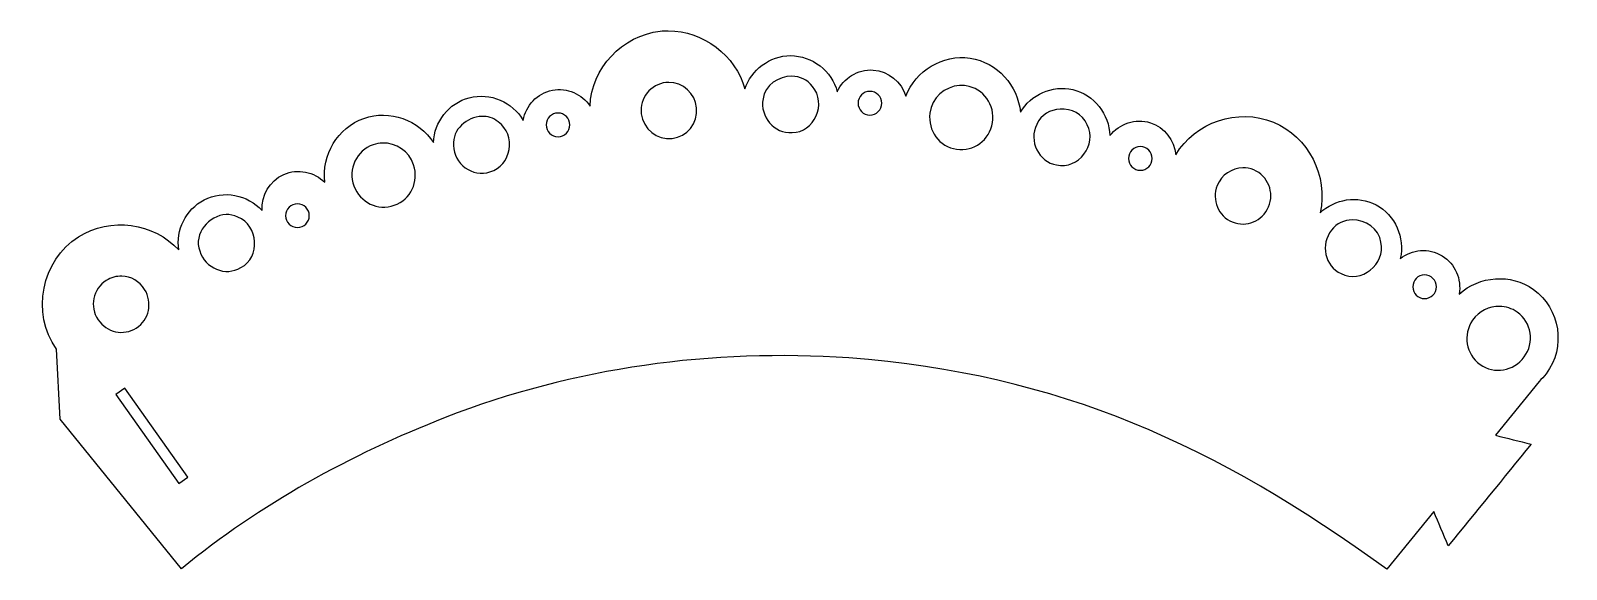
# Model space of a CAD drawing. Header units: centimetres. Extents: x -10 to 10.6, y -3 to 4.3.
import ezdxf

# ---------------------------------------------------------------- set-up
doc = ezdxf.new("R2010")
doc.units = ezdxf.units.CM
doc.header["$MEASUREMENT"] = 0
doc.layers.add('Camada 1', color=7, linetype='Continuous')

msp = doc.modelspace()

# ---------------------------------------------------------------- linework, layer by layer
at = {"layer": 'Camada 1'}
for points, knots in [([(-1.44526, 4.26564), (-1.48116, 4.26569), (-1.51657, 4.26381), (-1.55276, 4.25985), (-1.55276, 4.25985), (-2.06444, 4.20392), (-2.47589, 3.75973), (-2.49452, 3.25525), (-2.49452, 3.25525), (-2.60279, 3.41612), (-2.80112, 3.50735), (-2.99972, 3.46858), (-2.99972, 3.46858), (-3.2043, 3.42863), (-3.3559, 3.26096), (-3.38998, 3.06342), (-3.38998, 3.06342), (-3.53063, 3.30874), (-3.83183, 3.4413), (-4.11428, 3.36769), (-4.11428, 3.36769), (-4.38939, 3.29601), (-4.58177, 3.04207), (-4.59384, 2.76658), (-4.59384, 2.76658), (-4.78728, 3.0677), (-5.17944, 3.21235), (-5.5265, 3.09069), (-5.5265, 3.09069), (-5.87908, 2.96713), (-6.09509, 2.59663), (-6.04905, 2.2341), (-6.04905, 2.2341), (-6.19013, 2.37412), (-6.41201, 2.42232), (-6.60055, 2.33829), (-6.60055, 2.33829), (-6.79124, 2.25331), (-6.90196, 2.05688), (-6.89077, 1.85707), (-6.89077, 1.85707), (-7.08333, 2.06657), (-7.4088, 2.133), (-7.66798, 1.99764), (-7.66798, 1.99764), (-7.91391, 1.86921), (-8.04657, 1.59137), (-8.00699, 1.32708), (-8.00699, 1.32708), (-8.33899, 1.69358), (-8.92359, 1.77362), (-9.35142, 1.50237), (-9.35142, 1.50237), (-9.8431, 1.19066), (-9.99158, 0.4752), (-9.64413, -0.00245), (-9.64413, -0.00245), (-9.64413, -0.00245), (-9.59603, -0.94098), (-9.59603, -0.94098), (-9.59603, -0.94098), (-9.59603, -0.94098), (-7.97146, -2.94843), (-7.97146, -2.94843), (-7.97146, -2.94843), (-6.91635, -2.08041), (-5.70967, -1.41842), (-4.43761, -0.92106), (-4.43761, -0.92106), (-2.70528, -0.2437), (-0.84962, 0.00284), (0.97479, -0.1207), (0.97479, -0.1207), (3.79501, -0.33234), (5.90181, -1.29603), (8.18551, -2.95423), (8.18551, -2.95423), (8.18551, -2.95423), (8.81472, -2.17784), (8.81472, -2.17784), (8.81472, -2.17784), (8.87901, -2.33215), (8.94312, -2.48656), (9.00736, -2.64086), (9.00736, -2.64086), (9.37801, -2.18617), (9.74878, -1.73207), (10.11943, -1.27744), (10.11943, -1.27744), (9.95986, -1.23804), (9.80029, -1.19783), (9.64069, -1.15838), (9.64069, -1.15838), (9.64069, -1.15838), (10.22608, -0.43572), (10.22608, -0.43572), (10.22608, -0.43572), (10.25934, -0.40434), (10.29053, -0.36997), (10.3195, -0.33237), (10.3195, -0.33237), (10.59065, 0.01947), (10.5081, 0.54369), (10.15165, 0.7979), (10.15165, 0.7979), (9.84793, 1.01451), (9.42428, 0.9802), (9.15449, 0.73588), (9.15449, 0.73588), (9.18867, 0.93172), (9.10266, 1.14175), (8.92629, 1.24851), (8.92629, 1.24851), (8.74785, 1.35654), (8.52336, 1.33564), (8.36569, 1.21295), (8.36569, 1.21295), (8.4285, 1.4901), (8.29901, 1.79384), (8.04076, 1.93063), (8.04076, 1.93063), (7.79374, 2.06147), (7.48717, 2.01072), (7.29165, 1.8248), (7.29165, 1.8248), (7.40227, 2.31179), (7.13446, 2.84696), (6.66408, 3.04024), (6.66408, 3.04024), (6.1878, 3.23593), (5.61487, 3.03841), (5.35603, 2.60368), (5.35603, 2.60368), (5.33883, 2.79643), (5.20916, 2.97008), (5.0162, 3.03199), (5.0162, 3.03199), (4.81662, 3.09602), (4.59731, 3.01924), (4.47298, 2.85919), (4.47298, 2.85919), (4.4647, 3.14473), (4.26229, 3.40923), (3.97689, 3.47601), (3.97689, 3.47601), (3.70032, 3.54073), (3.41219, 3.40886), (3.27326, 3.17256), (3.27326, 3.17256), (3.24267, 3.52999), (2.96388, 3.84344), (2.60021, 3.89768), (2.60021, 3.89768), (2.23106, 3.95277), (1.86808, 3.72853), (1.73949, 3.38754), (1.73949, 3.38754), (1.6798, 3.57733), (1.50539, 3.72462), (1.29962, 3.73811), (1.29962, 3.73811), (1.09123, 3.75179), (0.90155, 3.62913), (0.8184, 3.44707), (0.8184, 3.44707), (0.74514, 3.7224), (0.48595, 3.93192), (0.19332, 3.9316), (0.19332, 3.9316), (-0.08685, 3.93131), (-0.33487, 3.74121), (-0.41935, 3.4843), (-0.41935, 3.4843), (-0.54298, 3.93295), (-0.97832, 4.26479), (-1.44526, 4.26564), (-1.44526, 4.26564), (-1.44526, 4.26564), (-1.44526, 4.26564), (-1.44526, 4.26564)], [0, 0, 0, 0, 0.02173913, 0.02173913, 0.02173913, 0.02173913, 0.04347826, 0.04347826, 0.04347826, 0.04347826, 0.06521739, 0.06521739, 0.06521739, 0.06521739, 0.08695652, 0.08695652, 0.08695652, 0.08695652, 0.10869565, 0.10869565, 0.10869565, 0.10869565, 0.13043478, 0.13043478, 0.13043478, 0.13043478, 0.15217391, 0.15217391, 0.15217391, 0.15217391, 0.17391304, 0.17391304, 0.17391304, 0.17391304, 0.19565217, 0.19565217, 0.19565217, 0.19565217, 0.2173913, 0.2173913, 0.2173913, 0.2173913, 0.23913043, 0.23913043, 0.23913043, 0.23913043, 0.26086957, 0.26086957, 0.26086957, 0.26086957, 0.2826087, 0.2826087, 0.2826087, 0.2826087, 0.30434783, 0.30434783, 0.30434783, 0.30434783, 0.32608696, 0.32608696, 0.32608696, 0.32608696, 0.34782609, 0.34782609, 0.34782609, 0.34782609, 0.36956522, 0.36956522, 0.36956522, 0.36956522, 0.39130435, 0.39130435, 0.39130435, 0.39130435, 0.41304348, 0.41304348, 0.41304348, 0.41304348, 0.43478261, 0.43478261, 0.43478261, 0.43478261, 0.45652174, 0.45652174, 0.45652174, 0.45652174, 0.47826087, 0.47826087, 0.47826087, 0.47826087, 0.5, 0.5, 0.5, 0.5, 0.52173913, 0.52173913, 0.52173913, 0.52173913, 0.54347826, 0.54347826, 0.54347826, 0.54347826, 0.56521739, 0.56521739, 0.56521739, 0.56521739, 0.58695652, 0.58695652, 0.58695652, 0.58695652, 0.60869565, 0.60869565, 0.60869565, 0.60869565, 0.63043478, 0.63043478, 0.63043478, 0.63043478, 0.65217391, 0.65217391, 0.65217391, 0.65217391, 0.67391304, 0.67391304, 0.67391304, 0.67391304, 0.69565217, 0.69565217, 0.69565217, 0.69565217, 0.7173913, 0.7173913, 0.7173913, 0.7173913, 0.73913043, 0.73913043, 0.73913043, 0.73913043, 0.76086957, 0.76086957, 0.76086957, 0.76086957, 0.7826087, 0.7826087, 0.7826087, 0.7826087, 0.80434783, 0.80434783, 0.80434783, 0.80434783, 0.82608696, 0.82608696, 0.82608696, 0.82608696, 0.84782609, 0.84782609, 0.84782609, 0.84782609, 0.86956522, 0.86956522, 0.86956522, 0.86956522, 0.89130435, 0.89130435, 0.89130435, 0.89130435, 0.91304348, 0.91304348, 0.91304348, 0.91304348, 0.93478261, 0.93478261, 0.93478261, 0.93478261, 0.95652174, 0.95652174, 0.95652174, 0.95652174, 1, 1, 1, 1]), ([(-1.43947, 3.57357), (-1.25037, 3.57413), (-1.08368, 3.42517), (-1.06657, 3.23043), (-1.06657, 3.23043), (-1.04834, 3.02273), (-1.19137, 2.84432), (-1.39566, 2.82197), (-1.39566, 2.82197), (-1.59994, 2.79964), (-1.78039, 2.9468), (-1.80743, 3.15352), (-1.80743, 3.15352), (-1.83447, 3.36027), (-1.68181, 3.54875), (-1.47752, 3.57106), (-1.47752, 3.57106), (-1.46473, 3.57248), (-1.45209, 3.57354), (-1.43947, 3.57357), (-1.43947, 3.57357), (-1.43947, 3.57357), (-1.43947, 3.57357), (-1.43947, 3.57357)], [0, 0, 0, 0, 0.14285714, 0.14285714, 0.14285714, 0.14285714, 0.28571429, 0.28571429, 0.28571429, 0.28571429, 0.42857143, 0.42857143, 0.42857143, 0.42857143, 0.57142857, 0.57142857, 0.57142857, 0.57142857, 0.71428571, 0.71428571, 0.71428571, 0.71428571, 1, 1, 1, 1]), ([(0.21087, 3.65461), (0.31721, 3.6539), (0.42074, 3.6114), (0.48704, 3.51819), (0.48704, 3.51819), (0.68527, 3.29094), (0.50987, 2.89782), (0.21253, 2.89973), (0.21253, 2.89973), (-0.02567, 2.88235), (-0.22075, 3.11211), (-0.17524, 3.35119), (-0.17524, 3.35119), (-0.15015, 3.54129), (0.03366, 3.65583), (0.21087, 3.65461)], [0, 0, 0, 0, 0.2, 0.2, 0.2, 0.2, 0.4, 0.4, 0.4, 0.4, 0.6, 0.6, 0.6, 0.6, 1, 1, 1, 1]), ([(2.45898, 3.53142), (2.48729, 3.53311), (2.516, 3.53161), (2.54497, 3.52729), (2.54497, 3.52729), (2.77659, 3.49274), (2.93954, 3.26792), (2.89967, 3.03368), (2.89967, 3.03368), (2.8598, 2.79944), (2.65006, 2.64194), (2.41845, 2.67649), (2.41845, 2.67649), (2.18683, 2.71104), (2.0302, 2.92451), (2.06044, 3.16017), (2.06044, 3.16017), (2.0869, 3.36637), (2.26076, 3.51949), (2.45898, 3.53142)], [0, 0, 0, 0, 0.16666667, 0.16666667, 0.16666667, 0.16666667, 0.33333333, 0.33333333, 0.33333333, 0.33333333, 0.5, 0.5, 0.5, 0.5, 0.66666667, 0.66666667, 0.66666667, 0.66666667, 1, 1, 1, 1]), ([(1.09802, 3.29406), (1.09802, 3.38172), (1.16911, 3.45281), (1.25677, 3.45281), (1.25677, 3.45281), (1.34443, 3.45281), (1.41552, 3.38172), (1.41552, 3.29406), (1.41552, 3.29406), (1.41552, 3.2064), (1.34443, 3.13531), (1.25677, 3.13531), (1.25677, 3.13531), (1.16911, 3.13531), (1.09802, 3.20641), (1.09802, 3.29406)], [0, 0, 0, 0, 0.2, 0.2, 0.2, 0.2, 0.4, 0.4, 0.4, 0.4, 0.6, 0.6, 0.6, 0.6, 1, 1, 1, 1]), ([(-3.94557, 3.11716), (-3.86821, 3.11973), (-3.7906, 3.09785), (-3.72647, 3.0444), (-3.72647, 3.0444), (-3.47747, 2.87419), (-3.54838, 2.44686), (-3.83643, 2.37384), (-3.83643, 2.37384), (-4.06791, 2.29367), (-4.32146, 2.47991), (-4.32509, 2.72854), (-4.32509, 2.72854), (-4.34176, 2.94346), (-4.14327, 3.11063), (-3.94557, 3.11716)], [0, 0, 0, 0, 0.2, 0.2, 0.2, 0.2, 0.4, 0.4, 0.4, 0.4, 0.6, 0.6, 0.6, 0.6, 1, 1, 1, 1]), ([(-3.0824, 3.00302), (-3.0824, 3.09068), (-3.01131, 3.16177), (-2.92365, 3.16177), (-2.92365, 3.16177), (-2.83599, 3.16177), (-2.7649, 3.09068), (-2.7649, 3.00302), (-2.7649, 3.00302), (-2.7649, 2.91536), (-2.83599, 2.84427), (-2.92365, 2.84427), (-2.92365, 2.84427), (-3.01131, 2.84427), (-3.0824, 2.91536), (-3.0824, 3.00302)], [0, 0, 0, 0, 0.2, 0.2, 0.2, 0.2, 0.4, 0.4, 0.4, 0.4, 0.6, 0.6, 0.6, 0.6, 1, 1, 1, 1]), ([(3.80672, 3.21392), (3.95497, 3.22149), (4.10784, 3.15129), (4.16804, 3.00556), (4.16804, 3.00556), (4.30875, 2.73944), (4.04871, 2.39652), (3.75958, 2.46647), (3.75958, 2.46647), (3.51741, 2.50333), (3.38064, 2.78892), (3.49333, 3.01053), (3.49333, 3.01053), (3.54907, 3.13957), (3.67594, 3.20723), (3.80672, 3.21392)], [0, 0, 0, 0, 0.2, 0.2, 0.2, 0.2, 0.4, 0.4, 0.4, 0.4, 0.6, 0.6, 0.6, 0.6, 1, 1, 1, 1]), ([(-5.27677, 2.75997), (-5.09455, 2.7651), (-4.91932, 2.65075), (-4.85923, 2.46726), (-4.85923, 2.46726), (-4.78528, 2.24146), (-4.89704, 2.00233), (-5.11802, 1.92486), (-5.11802, 1.92486), (-5.33903, 1.84742), (-5.57641, 1.96193), (-5.6596, 2.1845), (-5.6596, 2.1845), (-5.74279, 2.40707), (-5.62346, 2.65937), (-5.40245, 2.73682), (-5.40245, 2.73682), (-5.36101, 2.75135), (-5.31881, 2.75881), (-5.27677, 2.75997)], [0, 0, 0, 0, 0.16666667, 0.16666667, 0.16666667, 0.16666667, 0.33333333, 0.33333333, 0.33333333, 0.33333333, 0.5, 0.5, 0.5, 0.5, 0.66666667, 0.66666667, 0.66666667, 0.66666667, 1, 1, 1, 1]), ([(4.72281, 2.55323), (4.72281, 2.64089), (4.7939, 2.71198), (4.88156, 2.71198), (4.88156, 2.71198), (4.96922, 2.71198), (5.04031, 2.64089), (5.04031, 2.55323), (5.04031, 2.55323), (5.04031, 2.46557), (4.96922, 2.39448), (4.88156, 2.39448), (4.88156, 2.39448), (4.7939, 2.39448), (4.72281, 2.46557), (4.72281, 2.55323)], [0, 0, 0, 0, 0.2, 0.2, 0.2, 0.2, 0.4, 0.4, 0.4, 0.4, 0.6, 0.6, 0.6, 0.6, 1, 1, 1, 1]), ([(6.25494, 2.42678), (6.30386, 2.42765), (6.35376, 2.41903), (6.40128, 2.3995), (6.40128, 2.3995), (6.59138, 2.32139), (6.68274, 2.09634), (6.59972, 1.90505), (6.59972, 1.90505), (6.51669, 1.71378), (6.30447, 1.62356), (6.11437, 1.70164), (6.11437, 1.70164), (5.92427, 1.77975), (5.83637, 1.99509), (5.9118, 2.18948), (5.9118, 2.18948), (5.96837, 2.33527), (6.10817, 2.42417), (6.25494, 2.42678)], [0, 0, 0, 0, 0.16666667, 0.16666667, 0.16666667, 0.16666667, 0.33333333, 0.33333333, 0.33333333, 0.33333333, 0.5, 0.5, 0.5, 0.5, 0.66666667, 0.66666667, 0.66666667, 0.66666667, 1, 1, 1, 1]), ([(-6.5749, 1.78594), (-6.5749, 1.8736), (-6.50381, 1.94469), (-6.41615, 1.94469), (-6.41615, 1.94469), (-6.32849, 1.94469), (-6.2574, 1.8736), (-6.2574, 1.78594), (-6.2574, 1.78594), (-6.2574, 1.69828), (-6.32849, 1.62719), (-6.41615, 1.62719), (-6.41615, 1.62719), (-6.50381, 1.62719), (-6.5749, 1.69828), (-6.5749, 1.78594)], [0, 0, 0, 0, 0.2, 0.2, 0.2, 0.2, 0.4, 0.4, 0.4, 0.4, 0.6, 0.6, 0.6, 0.6, 1, 1, 1, 1]), ([(-7.37359, 1.80086), (-7.32104, 1.80298), (-7.26747, 1.7921), (-7.21648, 1.76612), (-7.21648, 1.76612), (-6.93555, 1.65653), (-6.9097, 1.22629), (-7.17431, 1.09061), (-7.17431, 1.09061), (-7.37754, 0.96514), (-7.65678, 1.07989), (-7.72663, 1.31302), (-7.72663, 1.31302), (-7.81161, 1.54742), (-7.60129, 1.79173), (-7.37359, 1.80086)], [0, 0, 0, 0, 0.2, 0.2, 0.2, 0.2, 0.4, 0.4, 0.4, 0.4, 0.6, 0.6, 0.6, 0.6, 1, 1, 1, 1]), ([(7.72173, 1.72895), (7.89852, 1.73067), (8.0809, 1.61674), (8.1062, 1.42881), (8.1062, 1.42881), (8.17512, 1.13518), (7.83543, 0.86959), (7.57373, 1.01042), (7.57373, 1.01042), (7.35516, 1.10562), (7.28986, 1.40446), (7.44475, 1.59168), (7.44475, 1.59168), (7.51184, 1.68508), (7.61563, 1.72791), (7.72173, 1.72895)], [0, 0, 0, 0, 0.2, 0.2, 0.2, 0.2, 0.4, 0.4, 0.4, 0.4, 0.6, 0.6, 0.6, 0.6, 1, 1, 1, 1]), ([(-8.76927, 0.97488), (-8.64865, 0.97096), (-8.53162, 0.90863), (-8.46418, 0.79711), (-8.46418, 0.79711), (-8.35628, 0.6187), (-8.40306, 0.39039), (-8.57663, 0.28035), (-8.57663, 0.28035), (-8.7502, 0.17031), (-8.97025, 0.22079), (-9.08926, 0.39198), (-9.08926, 0.39198), (-9.2083, 0.56319), (-9.15369, 0.8078), (-8.98012, 0.91784), (-8.98012, 0.91784), (-8.915, 0.95909), (-8.84163, 0.97724), (-8.76927, 0.97488)], [0, 0, 0, 0, 0.16666667, 0.16666667, 0.16666667, 0.16666667, 0.33333333, 0.33333333, 0.33333333, 0.33333333, 0.5, 0.5, 0.5, 0.5, 0.66666667, 0.66666667, 0.66666667, 0.66666667, 1, 1, 1, 1]), ([(8.53281, 0.83344), (8.53281, 0.9211), (8.6039, 0.99219), (8.69156, 0.99219), (8.69156, 0.99219), (8.77922, 0.99219), (8.85031, 0.9211), (8.85031, 0.83344), (8.85031, 0.83344), (8.85031, 0.74578), (8.77922, 0.67469), (8.69156, 0.67469), (8.69156, 0.67469), (8.6039, 0.67469), (8.53281, 0.74578), (8.53281, 0.83344)], [0, 0, 0, 0, 0.2, 0.2, 0.2, 0.2, 0.4, 0.4, 0.4, 0.4, 0.6, 0.6, 0.6, 0.6, 1, 1, 1, 1]), ([(9.69619, 0.57055), (9.77927, 0.5692), (9.86282, 0.54383), (9.93432, 0.49282), (9.93432, 0.49282), (10.12498, 0.35685), (10.1676, 0.0834), (10.0261, -0.10747), (10.0261, -0.10747), (9.88455, -0.29831), (9.62557, -0.34348), (9.43491, -0.20751), (9.43491, -0.20751), (9.24425, -0.07151), (9.20136, 0.19016), (9.33569, 0.38616), (9.33569, 0.38616), (9.41964, 0.50869), (9.55773, 0.57282), (9.69619, 0.57055)], [0, 0, 0, 0, 0.16666667, 0.16666667, 0.16666667, 0.16666667, 0.33333333, 0.33333333, 0.33333333, 0.33333333, 0.5, 0.5, 0.5, 0.5, 0.66666667, 0.66666667, 0.66666667, 0.66666667, 1, 1, 1, 1]), ([(-8.73204, -0.52499), (-8.73204, -0.52499), (-7.88455, -1.71892), (-7.88455, -1.71892), (-7.88455, -1.71892), (-7.88455, -1.71892), (-8.00443, -1.80491), (-8.00443, -1.80491), (-8.00443, -1.80491), (-8.00443, -1.80491), (-8.85276, -0.61016), (-8.85276, -0.61016), (-8.85276, -0.61016), (-8.85276, -0.61016), (-8.73204, -0.52499), (-8.73204, -0.52499)], [0, 0, 0, 0, 0.2, 0.2, 0.2, 0.2, 0.4, 0.4, 0.4, 0.4, 0.6, 0.6, 0.6, 0.6, 1, 1, 1, 1])]:
    msp.add_open_spline(points, degree=3, knots=knots, dxfattribs=at)

doc.saveas('drawing.dxf')
